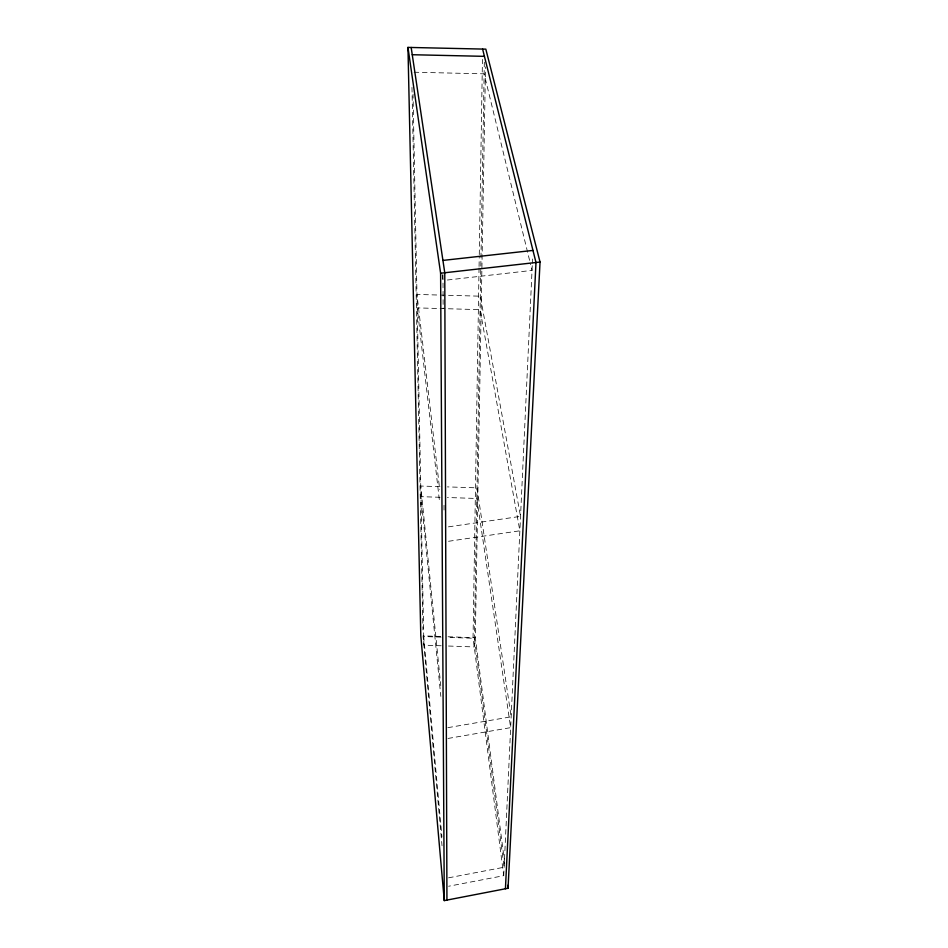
<?xml version="1.0" encoding="UTF-8"?>
<svg xmlns="http://www.w3.org/2000/svg" width="948" height="948" viewBox="0 0 948 948"><rect width="100%" height="100%" fill="white"/><g stroke="black" fill="none" stroke-linecap="round" stroke-linejoin="round"><path stroke-width="0.71" stroke-dasharray="4.74 3.56" d="M479.048 267.928L473.052 637.625L503.732 875.691L448.629 886.25M479.072 266.447L479.25 256.102M479.273 254.621L482.437 59.416M484.333 62.177L474.249 646.939L448.357 646.026M504.774 863.355L475.304 637.708L485.506 66.881M503.732 875.691L532.302 264.693M532.361 263.271L532.563 258.982M448.546 877.824L504.135 867.23L474.403 638.312L448.333 637.388M447.894 727.649L511.162 716.818L476.986 487.841L447.397 486.893M447.989 738.456L510.652 727.637L476.808 498.47L447.42 497.522M448.546 541.284L519.86 530.797L480.067 309.652L417.239 307.899L439.635 502.44M448.44 526.851L520.535 516.376L480.292 296.191L416.978 294.437L439.682 489.369M447.385 280.016L532.029 270.405L530.987 266.104M414.063 72.226L484.132 73.837L530.631 264.67M439.991 486.656L420.758 486.04L440.761 685.594M440.073 497.285L420.971 496.669L440.832 696.377M440.702 636.487L423.057 635.859L442.029 845.77M448.049 636.748L475.304 637.708M441.093 637.139L423.72 636.523L441.946 837.084M441.164 645.778L423.898 645.161L413.032 94.267M442.159 274.683L443.012 280.513M411.977 87.382L422.938 629.946M442.989 274.766L443.131 308.61M444.019 505.296L444.043 511.209"/><path stroke-width="1.42" d="M505.426 888.774L535.987 262.489L482.603 49.071M508.033 888.264L540.04 262.039L485.826 49.142L407.96 47.4L420.805 635.788L444.28 900.6L508.033 888.264L507.654 885.337M444.28 900.6L440.607 273.225L540.04 262.039M442.917 260.416L532.966 250.426M412.25 54.723L484.428 56.347M411.171 47.471L444.766 272.763L446.935 900.09M407.96 47.4L440.607 273.225"/></g></svg>
